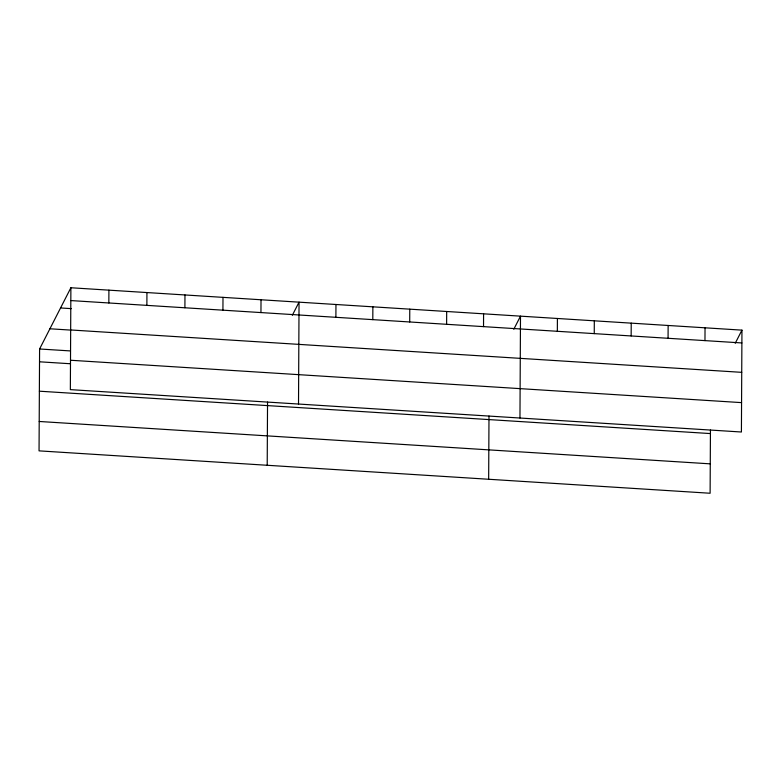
<?xml version="1.0" encoding="UTF-8"?>
<svg xmlns="http://www.w3.org/2000/svg" width="781" height="781" viewBox="0 0 781 781"><rect width="100%" height="100%" fill="white"/><g stroke="black" fill="none" stroke-linecap="round" stroke-linejoin="round"><path stroke-width="1.17" d="M70.886 287.75L70.349 389.631L741.413 432.01L741.95 330.138L70.886 287.75L39.587 348.99L39.05 450.862L710.114 493.25L710.446 430.048M108.842 302.969L108.91 290.151M146.877 305.371L146.935 292.553M184.902 307.773L184.97 294.954M222.927 310.174L222.995 297.356M260.952 312.576L261.02 299.758M267.209 465.271L267.541 402.078M298.518 404.041L299.045 302.159L292.328 315.299M335.889 317.311L335.957 304.492M372.801 319.644L372.869 306.826M409.703 321.967L409.771 309.159M446.615 324.3L446.683 311.492M483.527 326.634L483.585 313.816M488.662 479.261L488.994 416.058M519.961 418.03L520.497 316.149L513.781 329.289M557.341 331.3L557.409 318.482M594.253 333.624L594.312 320.815M631.155 335.957L631.224 323.139M668.067 338.29L668.136 325.472M704.97 340.623L705.038 327.805M735.233 343.269L741.95 330.138M70.817 300.568L741.882 342.947M60.557 307.958L71.247 308.632M49.916 328.781L70.114 330.051M70.661 329.963L741.725 372.342M39.587 348.99L70.485 350.933M70.505 360.246L741.569 402.625M39.519 361.798L70.417 363.751M39.362 391.193L710.427 433.572M39.206 421.476L710.271 463.855"/></g></svg>
